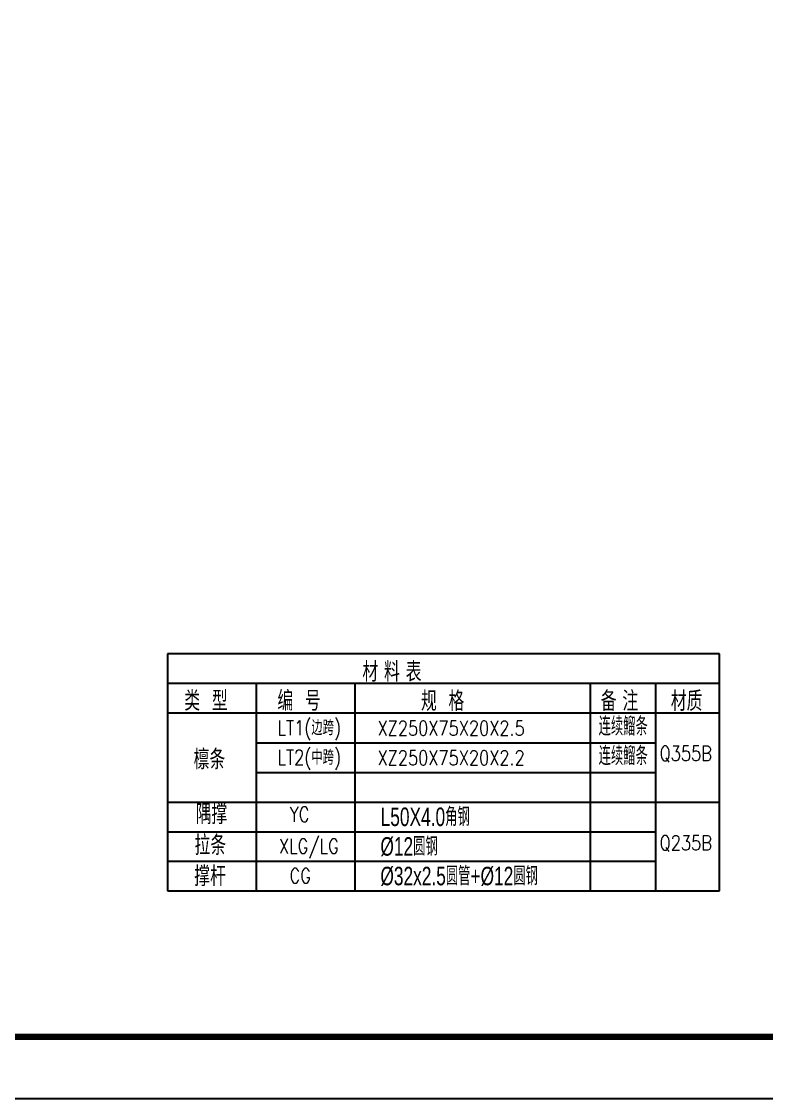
# Model space of a CAD drawing. Extents: x -695511 to 885008, y -751583 to -95266.
# Drawn here: x -223119 to -204998, y -706037 to -679856 of the extents above; entities that cross this region are included whole.
import ezdxf

# ---------------------------------------------------------------- set-up
doc = ezdxf.new("R2010")
doc.units = 0
doc.header["$LTSCALE"] = 1000
doc.header["$MEASUREMENT"] = 0
doc.layers.add('PUB_TEXT', color=7, linetype='Continuous')
doc.layers.add('PUB_TITLE', color=4, linetype='Continuous')
doc.styles.add('_HZTXT', font='gs_txt.shx', dxfattribs={"width": 0.8, "bigfont": 'HZTXT.shx'})
doc.styles.add('DIM_FONT', font='SIMPLEX', dxfattribs={"width": 0.7, "bigfont": 'GBCBIG'})
doc.styles.add('GS_Rein', font='GS_TXT.shx', dxfattribs={"width": 0.7, "bigfont": 'GS_HZTXT.shx'})
doc.styles.add('HZ', font='simplex.shx', dxfattribs={"width": 0.8, "bigfont": '1hztxt.shx'})

msp = doc.modelspace()

# ---------------------------------------------------------------- linework, layer by layer
at = {"layer": 'PUB_TEXT'}
for p, q in [((-206138.5, -695231.4), (-219570, -695231.4)), ((-219570, -695231.4), (-219570, -700991.4)), ((-206138.5, -700991.4), (-206138.5, -695231.4)), ((-206138.5, -695951.4), (-219570, -695951.4)), ((-217410, -695951.4), (-217410, -700991.4)), ((-215010, -695951.4), (-215010, -700991.4)), ((-209283.9, -695951.4), (-209283.9, -700991.4)), ((-207698.5, -695951.4), (-207698.5, -700991.4)), ((-206138.5, -696671.4), (-219570, -696671.4)), ((-217410, -697391.4), (-207698.5, -697391.4)), ((-217410, -698111.4), (-207698.5, -698111.4)), ((-217410, -698111.4), (-207698.5, -698111.4)), ((-217410, -698111.4), (-207698.5, -698111.4)), ((-217410, -698111.4), (-207698.5, -698111.4)), ((-217410, -698111.4), (-207698.5, -698111.4)), ((-217410, -698111.4), (-207698.5, -698111.4)), ((-217410, -698111.4), (-207698.5, -698111.4)), ((-217410, -698111.4), (-207698.5, -698111.4)), ((-217410, -698111.4), (-207698.5, -698111.4)), ((-217410, -698111.4), (-207698.5, -698111.4)), ((-217410, -698111.4), (-207698.5, -698111.4)), ((-217410, -698111.4), (-207698.5, -698111.4)), ((-217410, -698111.4), (-207698.5, -698111.4)), ((-217410, -698111.4), (-207698.5, -698111.4)), ((-217410, -698111.4), (-207698.5, -698111.4)), ((-217410, -698111.4), (-207698.5, -698111.4)), ((-217410, -698111.4), (-207698.5, -698111.4)), ((-217410, -698111.4), (-207698.5, -698111.4)), ((-219570, -698831.4), (-206138.5, -698831.4)), ((-217410, -698831.4), (-207698.5, -698831.4)), ((-217410, -698831.4), (-207698.5, -698831.4)), ((-217410, -698831.4), (-207698.5, -698831.4)), ((-217410, -698831.4), (-207698.5, -698831.4)), ((-217410, -698831.4), (-207698.5, -698831.4)), ((-217410, -698831.4), (-207698.5, -698831.4)), ((-217410, -698831.4), (-207698.5, -698831.4)), ((-217410, -698831.4), (-207698.5, -698831.4)), ((-217410, -698831.4), (-207698.5, -698831.4)), ((-217410, -698831.4), (-207698.5, -698831.4)), ((-217410, -698831.4), (-207698.5, -698831.4)), ((-217410, -698831.4), (-207698.5, -698831.4)), ((-217410, -698831.4), (-207698.5, -698831.4)), ((-217410, -698831.4), (-207698.5, -698831.4)), ((-217410, -698831.4), (-207698.5, -698831.4)), ((-217410, -698831.4), (-207698.5, -698831.4)), ((-217410, -698831.4), (-207698.5, -698831.4)), ((-217410, -698831.4), (-207698.5, -698831.4)), ((-219570, -699551.4), (-207698.5, -699551.4)), ((-219570, -700271.4), (-207698.5, -700271.4)), ((-219570, -700271.4), (-207698.5, -700271.4)), ((-219570, -700271.4), (-207698.5, -700271.4)), ((-217410, -700271.4), (-207698.5, -700271.4)), ((-219570, -700991.4), (-206138.5, -700991.4))]:
    msp.add_line(p, q, dxfattribs=at)
at = {"layer": 'PUB_TITLE'}
msp.add_lwpolyline([(-245503.2, -706037.2), (-87853.2, -706037.2), (-87853.2, -616937.2), (-245503.2, -616937.2)], close=True, dxfattribs=at)
at = {"layer": 'PUB_TITLE', "const_width": 150}
msp.add_lwpolyline([(-241753.2, -704537.2), (-89353.2, -704537.2), (-89353.2, -618437.2), (-241753.2, -618437.2)], close=True, dxfattribs=at)

# ---------------------------------------------------------------- texts
at = {"layer": 'PUB_TEXT', "width": 0.8}
for s, height, style, p in [('材 料 表', 480, '_HZTXT', (-214827.4, -695906.3)), ('类  型', 480, '_HZTXT', (-219158.3, -696610.6)), ('编  号', 480, '_HZTXT', (-216894.5, -696610.6)), ('规  格', 480, '_HZTXT', (-213402.4, -696618.3)), ('备 注', 480, '_HZTXT', (-209029.1, -696616.9)), ('材质', 480, '_HZTXT', (-207323.9, -696616.9)), ('LT1(边跨)', 360, 'HZ', (-216895.7, -697204.6)), ('Q355B', 360, 'DIM_FONT', (-207597.4, -697827.8)), ('檩条', 480, '_HZTXT', (-218931.7, -698035.1)), ('LT2(中跨)', 360, 'HZ', (-216895.7, -697924.6)), ('隅撑', 480, '_HZTXT', (-218881.4, -699367.4)), ('YC', 360, 'HZ', (-216597.3, -699309.6)), ('拉条', 480, '_HZTXT', (-218910.7, -700120.7)), ('XLG/LG', 360, 'HZ', (-216858, -700081.8)), ('Q235B', 360, 'DIM_FONT', (-207597.4, -700002.3)), ('撑杆', 480, '_HZTXT', (-218916.9, -700874.5)), ('CG', 360, 'HZ', (-216597.3, -700801.8))]:
    msp.add_text(s, height=height, dxfattribs=dict(at, style=style)).set_placement(p)
at = {"layer": 'PUB_TEXT', "color": 4}
for s, height, style, width, p in [('XZ250X75X20X2.5', 360, 'DIM_FONT', 0.8, (-214458.7, -697214.5)), ('连续鰡条', 450, 'GS_Rein', 0.7, (-209081.4, -697214.5)), ('连续鰡条', 450, 'GS_Rein', 0.7, (-209081.4, -697934.5)), ('XZ250X75X20X2.2', 360, 'DIM_FONT', 0.8, (-214458.7, -697934.5)), ('L50X4.0角钢', 450, 'GS_Rein', 0.7, (-214383.6, -699414.3)), ('%%C12圆钢', 450, 'GS_Rein', 0.7, (-214389.5, -700134.3)), ('%%C32x2.5圆管+%%C12圆钢', 450, 'GS_Rein', 0.7, (-214389.5, -700854.3))]:
    msp.add_text(s, height=height, dxfattribs=dict(at, style=style, width=width)).set_placement(p)

doc.saveas('drawing.dxf')
